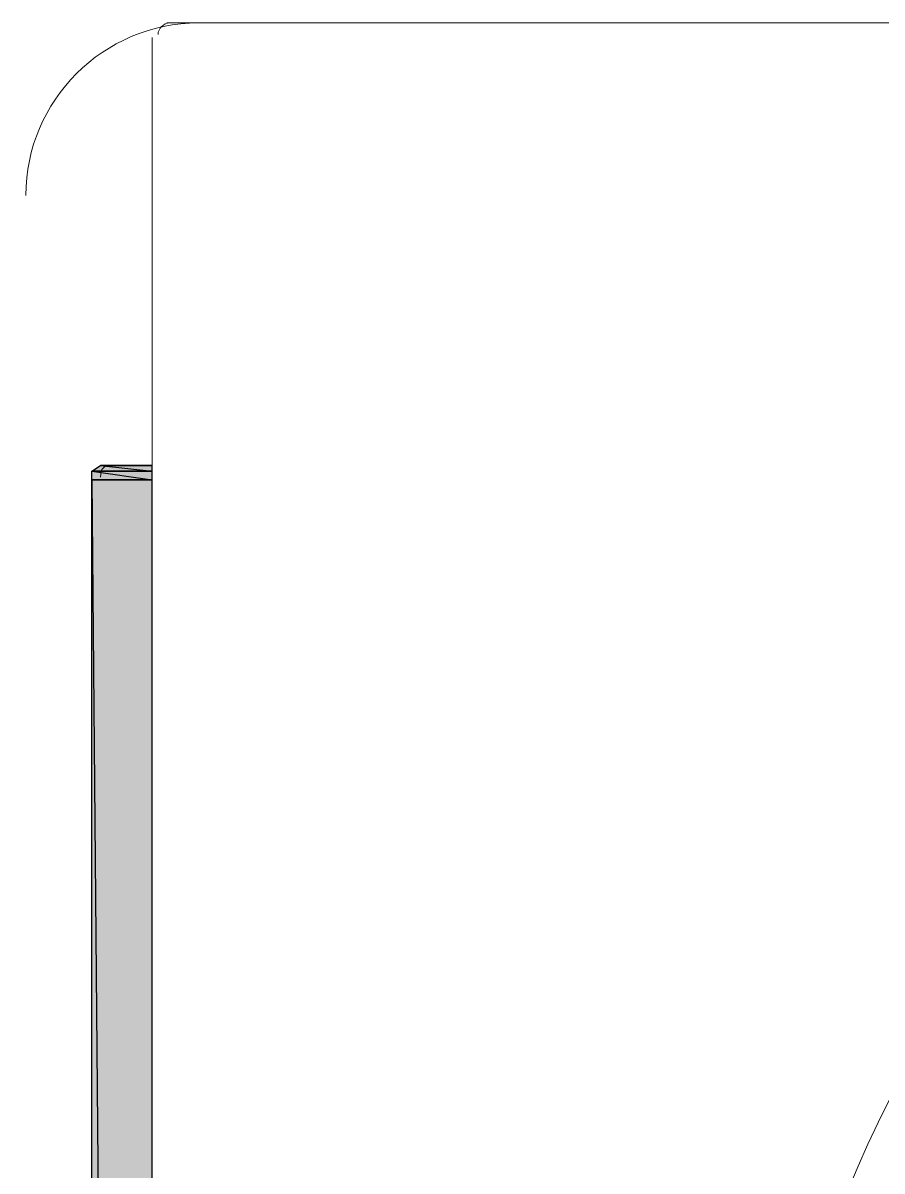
# Model space of a CAD drawing. Header units: millimetres. Extents: x 53 to 176, y -29 to 32.
# Drawn here: x 121.662 to 122.08, y -13.733 to -13.175 of the extents above; entities that cross this region are included whole.
import ezdxf

# ---------------------------------------------------------------- set-up
doc = ezdxf.new("R2010")
doc.units = ezdxf.units.MM
doc.layers.add('15 - Quadro de medição', color=6, linetype='Continuous')

msp = doc.modelspace()

# ---------------------------------------------------------------- hatches: boundary and pattern name
at = {"layer": '15 - Quadro de medição', "true_color": 0x000007}
h = msp.add_hatch(color=7, dxfattribs=at)
h.paths.add_polyline_path([(121.72488, -13.38994), (121.69974, -13.38994), (121.72488, -13.39274)])
h.paths.add_polyline_path([(121.69974, -13.38994), (121.72488, -13.39274), (121.69555, -13.39274)])
h.paths.add_polyline_path([(121.72488, -13.39274), (121.69555, -13.39274)])
h.paths.add_polyline_path([(121.69555, -13.39274), (121.72488, -13.39274)])
h.paths.add_polyline_path([(121.72488, -13.39274), (121.69555, -13.39274)])
h.paths.add_polyline_path([(121.72488, -13.39274), (121.69555, -13.39274)])
h = msp.add_hatch(color=7, dxfattribs=at)
h.paths.add_polyline_path([(121.72488, -13.38994), (121.70253, -13.38994)])
h.paths.add_polyline_path([(121.70253, -13.38994), (121.72488, -13.38994)])
h.paths.add_polyline_path([(121.72488, -13.38994), (121.70253, -13.38994)])
h.paths.add_polyline_path([(121.72488, -13.38994), (121.70253, -13.38994), (121.69974, -13.38994)])
h = msp.add_hatch(color=7, dxfattribs=at)
h.paths.add_polyline_path([(121.72488, -13.39274), (121.69555, -13.39274), (121.72488, -13.39693)])
h.paths.add_polyline_path([(121.69555, -13.39274), (121.72488, -13.39693), (121.69555, -13.39693)])
h.paths.add_polyline_path([(121.72488, -13.39693), (121.69555, -13.39693)])
h.paths.add_polyline_path([(121.69555, -13.39693), (121.72488, -13.39693)])
h = msp.add_hatch(color=7, dxfattribs=at)
h.paths.add_polyline_path([(121.72488, -13.39693), (121.69555, -13.39693), (121.72488, -16.73937)])
h.paths.add_polyline_path([(121.69555, -13.39693), (121.72488, -16.73937), (121.69555, -16.73937)])

# ---------------------------------------------------------------- linework, layer by layer
at = {"layer": '15 - Quadro de medição', "color": 7, "linetype": 'Continuous', "lineweight": 20, "true_color": 0x000007}
for points in [[(121.73186, -13.17484), (123.44848, -13.17484), (123.44848, -16.73937), (121.72488, -16.73937), (121.72348, -16.73937), (121.66063, -16.73937)], [(121.74583, -13.17484), (123.42613, -13.17484), (123.42613, -13.17484)], [(121.72488, -16.73937), (121.72488, -13.18183), (121.72488, -13.18183)], [(121.70253, -13.38994), (121.72488, -13.38994), (121.72488, -13.38994)], [(121.69555, -13.39693), (121.69555, -16.73937), (121.72488, -16.73937), (121.68158, -16.73937)]]:
    msp.add_lwpolyline(points, dxfattribs=at)
at = {"layer": '15 - Quadro de medição', "color": 7, "linetype": 'Continuous', "lineweight": -2, "true_color": 0x000007}
for points in [[(121.69974, -13.38994), (121.72488, -13.39274), (121.69555, -13.39274)], [(121.72488, -13.38994), (121.70253, -13.38994), (121.69974, -13.38994)], [(121.69974, -13.38994), (121.72488, -13.38994), (121.72488, -13.38994)], [(121.72488, -13.38994), (121.72488, -13.38994), (121.69974, -13.38994)], [(121.72488, -13.38994), (121.69974, -13.38994)], [(121.69974, -13.38994), (121.72488, -13.38994), (121.72488, -13.38994)], [(121.72488, -13.38994), (121.69974, -13.38994), (121.72488, -13.39274)], [(121.72488, -13.38994), (121.70253, -13.38994)], [(121.70253, -13.38994), (121.72488, -13.38994), (121.72488, -13.38994)], [(121.72488, -13.38994), (121.72488, -13.38994), (121.70253, -13.38994)], [(121.72488, -13.39274), (121.69555, -13.39274)], [(121.69555, -13.39274), (121.72488, -13.39274), (121.72488, -13.39274)], [(121.72488, -13.39274), (121.72488, -13.39274), (121.69555, -13.39274)], [(121.72488, -13.39274), (121.69555, -13.39274)], [(121.72488, -13.39274), (121.69555, -13.39274), (121.72488, -13.39693)], [(121.69555, -13.39274), (121.72488, -13.39693), (121.69555, -13.39693)], [(121.72488, -13.39693), (121.69555, -13.39693)], [(121.69555, -13.39693), (121.72488, -13.39693), (121.72488, -13.39693)], [(121.72488, -13.39693), (121.69555, -13.39693), (121.72488, -16.73937)], [(121.69555, -13.39693), (121.72488, -16.73937), (121.69555, -16.73937)]]:
    msp.add_lwpolyline(points, close=True, dxfattribs=at)
at = {"layer": '15 - Quadro de medição', "color": 7, "linetype": 'Continuous', "lineweight": 20, "true_color": 0x000007}
for points in [[(121.74723, -13.17484), (121.70113, -13.17484), (121.66342, -13.21256), (121.66342, -13.25865)], [(121.73326, -13.17484), (121.73047, -13.17484), (121.72767, -13.17764), (121.72767, -13.18043)], [(121.70532, -13.38994), (121.70113, -13.38994), (121.69974, -13.39134), (121.69974, -13.39553)]]:
    msp.add_open_spline(points, degree=3, dxfattribs=at)
for points in [[(123.12583, -13.95703), (123.12583, -13.66091), (122.88698, -13.42207), (122.59087, -13.42207), (122.59087, -13.42207), (122.29615, -13.42207), (122.05731, -13.66091), (122.05731, -13.95703), (122.05731, -13.95703), (122.05731, -14.25174), (122.29615, -14.49059), (122.59087, -14.49059), (122.59087, -14.49059), (122.88698, -14.49059), (123.12583, -14.25174), (123.12583, -13.95703)], [(122.32968, -13.45), (122.09642, -13.57013), (121.9749, -13.83551), (122.03775, -14.09112), (122.03775, -14.09112), (122.09921, -14.34672), (122.32828, -14.5269), (122.59087, -14.5269), (122.59087, -14.5269), (122.85486, -14.5269), (123.08393, -14.34672), (123.14538, -14.09112), (123.14538, -14.09112), (123.20824, -13.83551), (123.08672, -13.57013), (122.85346, -13.45)]]:
    msp.add_open_spline(points, degree=3, knots=[0, 0, 0, 0, 0.0625, 0.0625, 0.0625, 0.062501, 0.125, 0.125, 0.125, 0.125001, 0.1875, 0.1875, 0.1875, 0.187501, 1, 1, 1, 1], dxfattribs=at)

doc.saveas('drawing.dxf')
